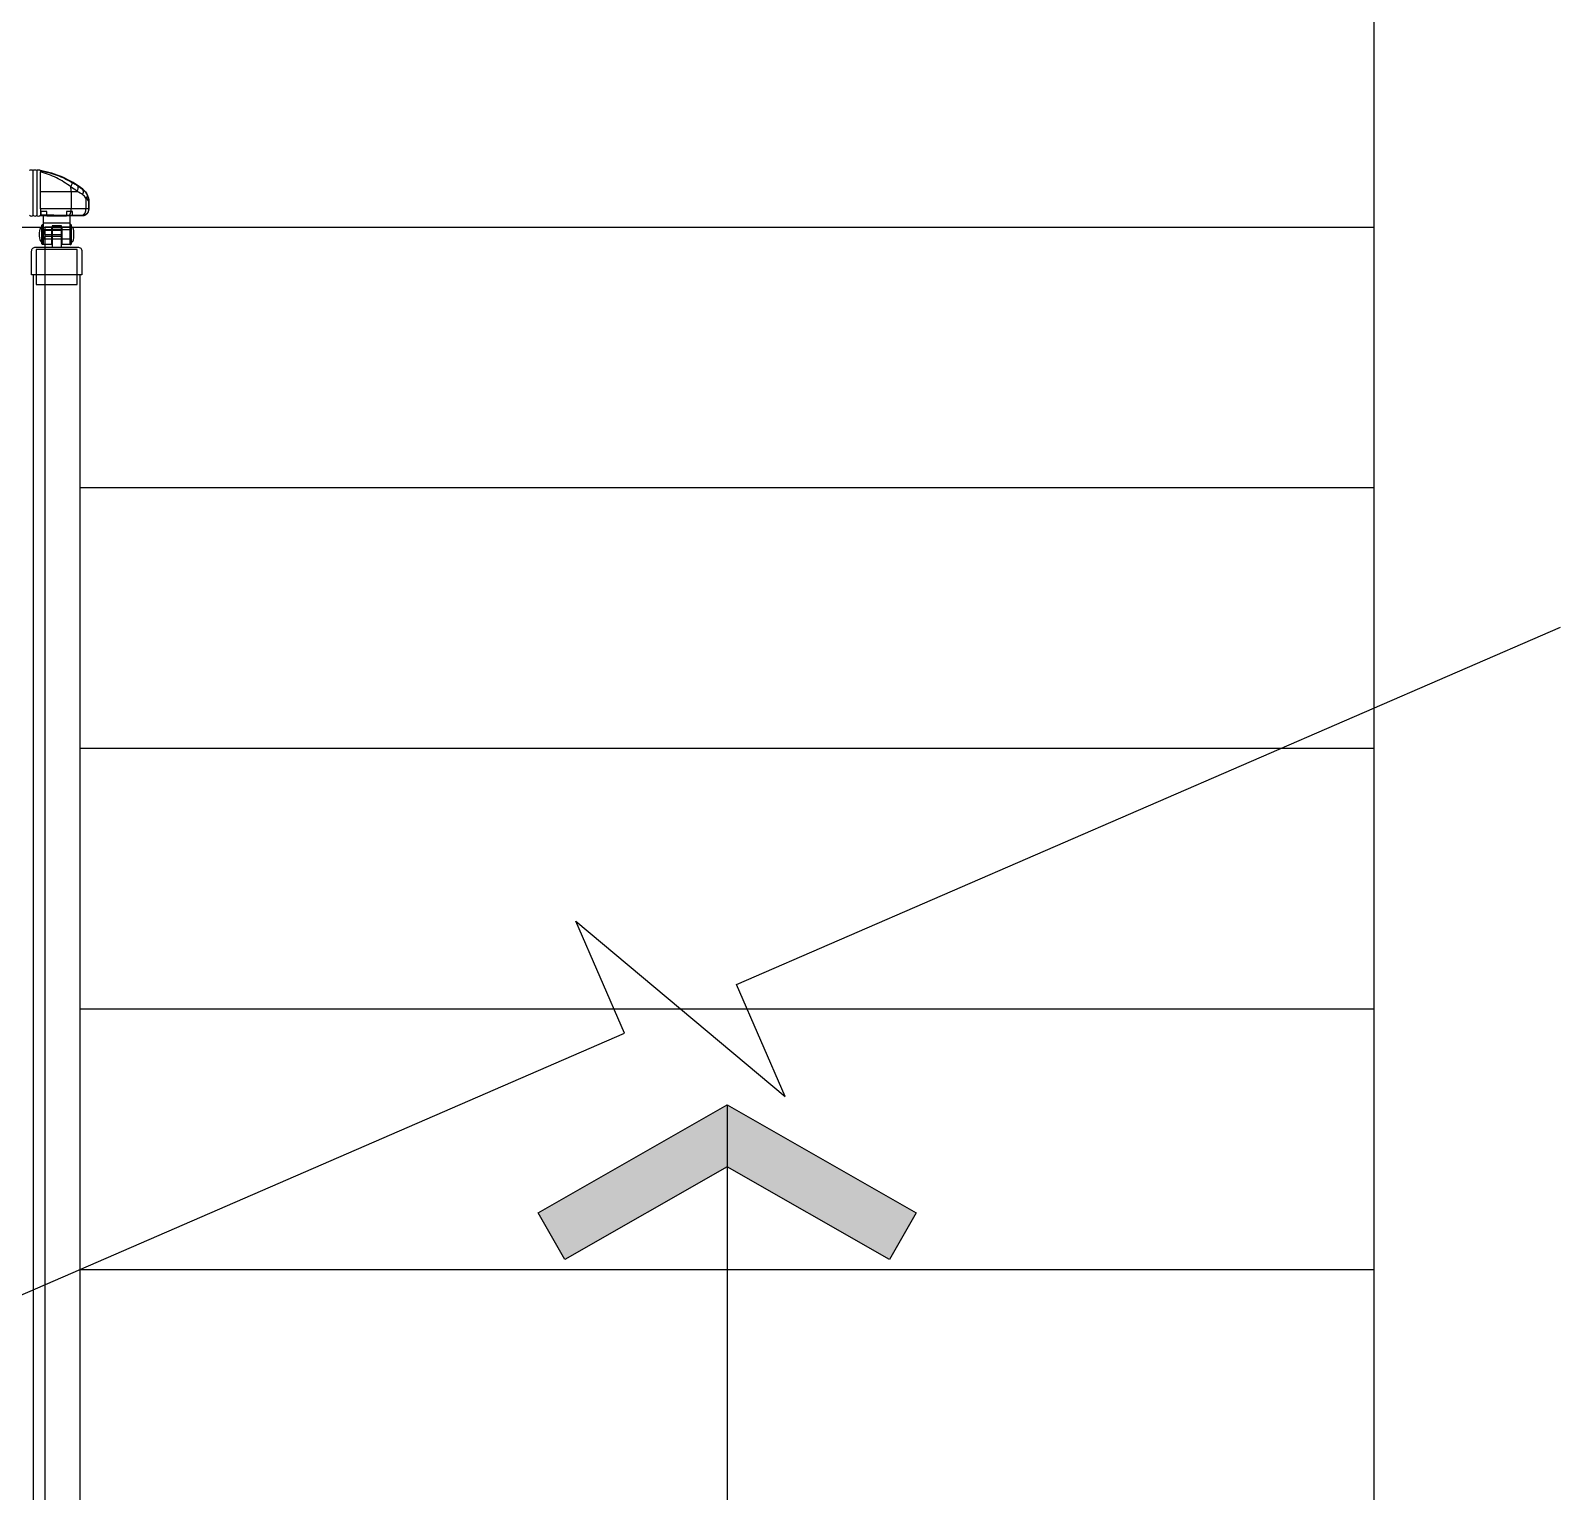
# Model space of a CAD drawing. Header units: millimetres. Extents: x -38475 to 94728, y -31127 to 90245.
# Drawn here: x 66332 to 67975, y -3143 to -1574 of the extents above; entities that cross this region are included whole.
import ezdxf

# ---------------------------------------------------------------- set-up
doc = ezdxf.new("R2010")
doc.units = ezdxf.units.MM
doc.layers.add('e-plan', color=9, linetype='Continuous')

# ---------------------------------------------------------------- blocks, each defined once
blk = doc.blocks.new('Xref-지하2층')
at = {"layer": 'e-plan', "linetype": 'Continuous'}
for p, q in [((69900.3, 10158.3), (69900.3, 10139.5)), ((69916.3, 10151), (69916.3, 10139.4)), ((69919.2, 10147.2), (69919.2, 10139.4)), ((69919.2, 10139.4), (69919.4, 10139.2)), ((69919.4, 10139.2), (69919.4, 10147.2)), ((69867.3, 10132.2), (69912.4, 10132.2)), ((69912.4, 10132.2), (69912.2, 10132.4)), ((68400, 10120), (71300, 10120)), ((69872.5, 7320), (69872.5, 10120)), ((69901.2, 10120), (69872.5, 10120)), ((69872.5, 7320), (69872.5, 10120)), ((69909.9, 9840), (71300, 9840)), ((69909.9, 9560), (71300, 9560)), ((69909.9, 9280), (70554.9, 9280))]:
    blk.add_line(p, q, dxfattribs=at)
at = {"layer": 'e-plan'}
for p, q in [((70554.9, 9280), (71300, 9280)), ((69909.9, 9000), (71300, 9000))]:
    blk.add_line(p, q, dxfattribs=at)
for points in [[(71300, 4050), (71300, 11600), (68400, 11600), (68400, 6100)], [(69584.6, 8858.8), (70494.8, 9253.9), (70442.5, 9374.3), (70667.4, 9185.7), (70615.1, 9306.1), (71500, 9690.2)], [(70604.9, 9176.9), (70604.9, 7600)], [(69909.9, 7371.5), (69909.9, 9000)], [(69859.9, 7371.5), (69859.9, 8978.3)]]:
    blk.add_lwpolyline(points, dxfattribs=at)
at = {"layer": 'e-plan', "linetype": 'Continuous'}
for points in [[(69870.4, 10132.5), (69870.4, 10101.5), (69879.7, 10101.5), (69879.7, 10119.5), (69890.2, 10119.5), (69890.2, 10101.5), (69899.4, 10101.5), (69899.4, 10132.5), (69901.9, 10132.5), (69901.9, 10136.5), (69895.4, 10136.5), (69895.4, 10131.5), (69884.9, 10131.5), (69874.4, 10131.5), (69874.4, 10136.5), (69867.9, 10136.5), (69867.9, 10132.5), (69870.4, 10132.5), (69867.9, 10132.5)], [(69899.4, 10124), (69870.4, 10124)], [(69870.4, 10101.2), (69870.4, 10122.8)], [(69899.4, 10101.2), (69899.4, 10122.8)], [(69879.7, 10117), (69870.4, 10117)], [(69879.7, 10107), (69870.4, 10107)], [(69889.9, 10119.5), (69889.9, 10121.3), (69879.9, 10121.3), (69879.9, 10119.5)], [(69879.9, 10119.5), (69879.9, 10098.5)], [(69889.9, 10117), (69879.9, 10117)], [(69889.9, 10107), (69879.9, 10107)], [(69889.9, 10098.5), (69889.9, 10119.5)], [(69899.4, 10117), (69890.2, 10117)], [(69899.4, 10107), (69890.2, 10107)], [(69906.9, 10068.5), (69906.9, 10095.9), (69862.9, 10095.9), (69862.9, 10068.5)], [(69911.9, 10068.5), (69857.9, 10068.5)], [(69859.9, 8978.3), (69859.9, 10068.5)], [(69862.9, 10068.5), (69862.9, 10058.4), (69906.9, 10058.4), (69906.9, 10068.5)], [(69909.9, 9000), (69909.9, 10068.5)]]:
    blk.add_lwpolyline(points, dxfattribs=at)
for points in [[(69870.4, 10101.2), (69870.2, 10101.2, -0.414214), (69868.9, 10102.5), (69868.9, 10121.5, -0.414214), (69870.2, 10122.8), (69870.4, 10122.8)], [(69899.4, 10101.2), (69899.6, 10101.2, 0.414214), (69900.9, 10102.5), (69900.9, 10121.5, 0.414214), (69899.6, 10122.8), (69899.4, 10122.8)], [(69868.9, 10103.8, -0.306902), (69867.7, 10104.6, -0.108318), (69866.4, 10112, -0.10812), (69867.7, 10119.4, -0.306686), (69868.9, 10120.2)], [(69890.4, 10117), (69890.4, 10116.4), (69872.7, 10116.4, 0.414214), (69871.4, 10115.1), (69871.4, 10113.3, 0.414214), (69872.7, 10112), (69890.4, 10112), (69890.4, 10109.7), (69872.7, 10109.7, 0.414214), (69871.4, 10108.4), (69871.4, 10107)], [(69900.9, 10103.8, 0.306902), (69902.1, 10104.6, 0.108318), (69903.4, 10112, 0.10812), (69902.1, 10119.4, 0.306686), (69900.9, 10120.2)], [(69857.9, 10068.5), (69857.9, 10094, -0.414214), (69862.4, 10098.5), (69907.4, 10098.5, -0.414214), (69911.9, 10094), (69911.9, 10068.5)]]:
    blk.add_lwpolyline(points, format="xyb", dxfattribs=at)
at = {"layer": 'e-plan'}
blk.add_lwpolyline([(70604.9, 9110.2), (70430.7, 9010.7), (70402, 9060.9), (70604.9, 9176.9), (70807.9, 9060.9), (70779.2, 9010.7)], close=True, dxfattribs=at)
at = {"layer": 'e-plan', "linetype": 'Continuous'}
for points in [[(69912.7, 10154.8, 0), (69912.8, 10154.9, 0), (69912.9, 10155, 0), (69912.9, 10155.2, 0), (69913, 10155.3, 0), (69913, 10155.5, 0), (69913.1, 10155.6, 0), (69913.1, 10155.8, 0), (69913.2, 10155.9, 0), (69913.2, 10156, 0), (69913.3, 10156.2, 0), (69913.3, 10156.3, 0), (69913.4, 10156.5, 0), (69913.4, 10156.6, 0), (69913.4, 10156.7, 0), (69913.4, 10156.9, 0), (69913.5, 10157, 0), (69913.5, 10157.1, 0), (69913.5, 10157.3, 0), (69913.5, 10157.4, 0), (69913.5, 10157.5, 0), (69913.6, 10157.7, 0), (69913.6, 10157.8, 0), (69913.6, 10157.9, 0), (69913.6, 10158, 0), (69913.6, 10158.2, 0), (69913.6, 10158.3, 0), (69913.6, 10158.4, 0), (69913.6, 10158.5, 0), (69913.5, 10158.6, 0), (69913.5, 10158.7, 0), (69913.5, 10158.9, 0), (69913.5, 10159, 0), (69913.5, 10159.1, 0), (69913.4, 10159.2, 0), (69913.4, 10159.3, 0), (69913.4, 10159.4, 0), (69913.3, 10159.5, 0), (69913.3, 10159.6, 0), (69913.3, 10159.6, 0), (69913.2, 10159.7, 0), (69913.2, 10159.8, 0), (69913.1, 10159.9, 0), (69913.1, 10160, 0), (69913, 10160.1, 0), (69913, 10160.1, 0), (69912.9, 10160.2, 0), (69912.8, 10160.3, 0), (69912.8, 10160.3, 0), (69912.7, 10160.4, 0)], [(69900.3, 10139.5, 0), (69899.6, 10139.5, 0), (69899, 10139.5, 0), (69898.3, 10139.5, 0), (69897.7, 10139.5, 0), (69897.1, 10139.5, 0), (69896.4, 10139.5, 0), (69895.8, 10139.5, 0), (69895.1, 10139.5, 0), (69894.5, 10139.5, 0), (69893.8, 10139.5, 0), (69893.2, 10139.5, 0), (69892.5, 10139.5, 0), (69891.9, 10139.5, 0), (69891.2, 10139.5, 0), (69890.6, 10139.5, 0), (69889.9, 10139.5, 0), (69889.3, 10139.5, 0), (69888.6, 10139.5, 0), (69888, 10139.5, 0), (69887.3, 10139.5, 0), (69886.7, 10139.5, 0), (69886, 10139.5, 0), (69885.4, 10139.5, 0), (69884.7, 10139.5, 0), (69884.1, 10139.5, 0), (69883.4, 10139.6, 0), (69882.7, 10139.6, 0), (69882.1, 10139.6, 0), (69881.4, 10139.6, 0), (69880.8, 10139.6, 0), (69880.1, 10139.6, 0), (69879.5, 10139.6, 0), (69878.8, 10139.6, 0), (69878.1, 10139.6, 0), (69877.5, 10139.6, 0), (69876.8, 10139.6, 0), (69876.1, 10139.6, 0), (69875.5, 10139.6, 0), (69874.8, 10139.6, 0), (69874.2, 10139.6, 0), (69873.5, 10139.6, 0), (69872.8, 10139.6, 0), (69872.2, 10139.6, 0), (69871.5, 10139.6, 0), (69870.8, 10139.6, 0), (69870.2, 10139.6, 0), (69869.5, 10139.6, 0), (69868.8, 10139.6, 0), (69868.2, 10139.6, 0)], [(69898.1, 10132.5, 0), (69898.1, 10132.5, 0), (69898.2, 10132.5, 0), (69898.3, 10132.5, 0), (69898.3, 10132.6, 0), (69898.4, 10132.6, 0), (69898.5, 10132.6, 0), (69898.5, 10132.7, 0), (69898.6, 10132.7, 0), (69898.7, 10132.8, 0), (69898.7, 10132.9, 0), (69898.8, 10132.9, 0), (69898.9, 10133, 0), (69898.9, 10133.1, 0), (69899, 10133.2, 0), (69899, 10133.3, 0), (69899.1, 10133.4, 0), (69899.2, 10133.5, 0), (69899.2, 10133.6, 0), (69899.3, 10133.7, 0), (69899.3, 10133.9, 0), (69899.4, 10134, 0), (69899.5, 10134.1, 0), (69899.5, 10134.3, 0), (69899.6, 10134.4, 0), (69899.6, 10134.6, 0), (69899.7, 10134.7, 0), (69899.7, 10134.9, 0), (69899.7, 10135.1, 0), (69899.8, 10135.2, 0), (69899.8, 10135.4, 0), (69899.9, 10135.6, 0), (69899.9, 10135.8, 0), (69899.9, 10136, 0), (69900, 10136.2, 0), (69900, 10136.3, 0), (69900, 10136.5, 0), (69900.1, 10136.7, 0), (69900.1, 10136.9, 0), (69900.1, 10137.2, 0), (69900.1, 10137.4, 0), (69900.2, 10137.6, 0), (69900.2, 10137.8, 0), (69900.2, 10138, 0), (69900.2, 10138.2, 0), (69900.2, 10138.4, 0), (69900.2, 10138.6, 0), (69900.2, 10138.9, 0), (69900.3, 10139.1, 0), (69900.3, 10139.3, 0)], [(69916.3, 10139.4, 0), (69916, 10139.4, 0), (69915.8, 10139.4, 0), (69915.5, 10139.4, 0), (69915.2, 10139.4, 0), (69915, 10139.4, 0), (69914.7, 10139.5, 0), (69914.4, 10139.5, 0), (69914.1, 10139.5, 0), (69913.8, 10139.5, 0), (69913.5, 10139.5, 0), (69913.2, 10139.5, 0), (69912.9, 10139.5, 0), (69912.6, 10139.5, 0), (69912.3, 10139.5, 0), (69912, 10139.5, 0), (69911.7, 10139.5, 0), (69911.4, 10139.5, 0), (69911.1, 10139.5, 0), (69910.8, 10139.5, 0), (69910.5, 10139.5, 0), (69910.2, 10139.5, 0), (69909.9, 10139.5, 0), (69909.5, 10139.5, 0), (69909.2, 10139.5, 0), (69908.9, 10139.5, 0), (69908.6, 10139.5, 0), (69908.2, 10139.5, 0), (69907.9, 10139.5, 0), (69907.6, 10139.5, 0), (69907.2, 10139.5, 0), (69906.9, 10139.5, 0), (69906.6, 10139.5, 0), (69906.2, 10139.5, 0), (69905.9, 10139.5, 0), (69905.6, 10139.5, 0), (69905.2, 10139.5, 0), (69904.9, 10139.5, 0), (69904.5, 10139.5, 0), (69904.2, 10139.5, 0), (69903.8, 10139.5, 0), (69903.5, 10139.5, 0), (69903.1, 10139.5, 0), (69902.8, 10139.5, 0), (69902.4, 10139.5, 0), (69902.1, 10139.5, 0), (69901.7, 10139.5, 0), (69901.3, 10139.5, 0), (69901, 10139.5, 0), (69900.6, 10139.5, 0)], [(69911.3, 10132.4, 0), (69911.5, 10132.4, 0), (69911.6, 10132.5, 0), (69911.8, 10132.5, 0), (69911.9, 10132.5, 0), (69912.1, 10132.5, 0), (69912.2, 10132.6, 0), (69912.4, 10132.6, 0), (69912.5, 10132.7, 0), (69912.7, 10132.7, 0), (69912.8, 10132.8, 0), (69913, 10132.9, 0), (69913.1, 10132.9, 0), (69913.3, 10133, 0), (69913.4, 10133.1, 0), (69913.6, 10133.2, 0), (69913.7, 10133.3, 0), (69913.8, 10133.4, 0), (69914, 10133.5, 0), (69914.1, 10133.7, 0), (69914.2, 10133.8, 0), (69914.4, 10133.9, 0), (69914.5, 10134.1, 0), (69914.6, 10134.2, 0), (69914.7, 10134.4, 0), (69914.8, 10134.5, 0), (69914.9, 10134.7, 0), (69915.1, 10134.8, 0), (69915.2, 10135, 0), (69915.3, 10135.2, 0), (69915.3, 10135.3, 0), (69915.4, 10135.5, 0), (69915.5, 10135.7, 0), (69915.6, 10135.9, 0), (69915.7, 10136.1, 0), (69915.8, 10136.3, 0), (69915.8, 10136.5, 0), (69915.9, 10136.7, 0), (69916, 10136.9, 0), (69916, 10137.1, 0), (69916.1, 10137.3, 0), (69916.1, 10137.5, 0), (69916.2, 10137.7, 0), (69916.2, 10137.9, 0), (69916.2, 10138.1, 0), (69916.3, 10138.3, 0), (69916.3, 10138.6, 0), (69916.3, 10138.8, 0), (69916.3, 10139, 0), (69916.3, 10139.2, 0)], [(69912.4, 10132.2, 0), (69912.6, 10132.2, 0), (69912.8, 10132.2, 0), (69913, 10132.2, 0), (69913.2, 10132.3, 0), (69913.5, 10132.3, 0), (69913.7, 10132.3, 0), (69913.9, 10132.4, 0), (69914.1, 10132.4, 0), (69914.3, 10132.5, 0), (69914.5, 10132.5, 0), (69914.7, 10132.6, 0), (69914.9, 10132.7, 0), (69915.2, 10132.8, 0), (69915.4, 10132.9, 0), (69915.5, 10133, 0), (69915.7, 10133.1, 0), (69915.9, 10133.2, 0), (69916.1, 10133.3, 0), (69916.3, 10133.4, 0), (69916.5, 10133.5, 0), (69916.7, 10133.7, 0), (69916.8, 10133.8, 0), (69917, 10134, 0), (69917.2, 10134.1, 0), (69917.3, 10134.3, 0), (69917.5, 10134.4, 0), (69917.6, 10134.6, 0), (69917.8, 10134.7, 0), (69917.9, 10134.9, 0), (69918, 10135.1, 0), (69918.2, 10135.3, 0), (69918.3, 10135.5, 0), (69918.4, 10135.6, 0), (69918.5, 10135.8, 0), (69918.6, 10136, 0), (69918.7, 10136.2, 0), (69918.8, 10136.4, 0), (69918.9, 10136.6, 0), (69919, 10136.8, 0), (69919, 10137, 0), (69919.1, 10137.3, 0), (69919.2, 10137.5, 0), (69919.2, 10137.7, 0), (69919.2, 10137.9, 0), (69919.3, 10138.1, 0), (69919.3, 10138.3, 0), (69919.3, 10138.5, 0), (69919.4, 10138.8, 0), (69919.4, 10139, 0)], [(69916.3, 10151, 0), (69916.4, 10151.1, 0), (69916.5, 10151.1, 0), (69916.5, 10151.2, 0), (69916.6, 10151.3, 0), (69916.7, 10151.3, 0), (69916.7, 10151.4, 0), (69916.8, 10151.4, 0), (69916.8, 10151.5, 0), (69916.9, 10151.6, 0), (69917, 10151.6, 0), (69917, 10151.7, 0), (69917.1, 10151.8, 0), (69917.1, 10151.8, 0), (69917.2, 10151.9, 0), (69917.2, 10151.9, 0), (69917.3, 10152, 0), (69917.3, 10152.1, 0), (69917.4, 10152.1, 0), (69917.4, 10152.2, 0), (69917.4, 10152.3, 0), (69917.5, 10152.3, 0), (69917.5, 10152.4, 0), (69917.5, 10152.4, 0), (69917.6, 10152.5, 0), (69917.6, 10152.6, 0), (69917.6, 10152.6, 0), (69917.7, 10152.7, 0), (69917.7, 10152.7, 0), (69917.7, 10152.8, 0), (69917.7, 10152.8, 0), (69917.8, 10152.9, 0), (69917.8, 10153, 0), (69917.8, 10153, 0), (69917.8, 10153.1, 0), (69917.8, 10153.1, 0), (69917.8, 10153.2, 0), (69917.8, 10153.2, 0), (69917.8, 10153.3, 0), (69917.8, 10153.3, 0), (69917.9, 10153.4, 0), (69917.9, 10153.4, 0), (69917.9, 10153.5, 0), (69917.8, 10153.5, 0), (69917.8, 10153.6, 0), (69917.8, 10153.6, 0), (69917.8, 10153.7, 0), (69917.8, 10153.7, 0), (69917.8, 10153.8, 0), (69917.8, 10153.8, 0)], [(69919.2, 10139.4, 0), (69919.2, 10139.4, 0), (69919.1, 10139.4, 0), (69919.1, 10139.4, 0), (69919.1, 10139.4, 0), (69919.1, 10139.4, 0), (69919.1, 10139.4, 0), (69919.1, 10139.4, 0), (69919.1, 10139.4, 0), (69919, 10139.4, 0), (69919, 10139.4, 0), (69919, 10139.4, 0), (69919, 10139.4, 0), (69918.9, 10139.4, 0), (69918.9, 10139.4, 0), (69918.9, 10139.4, 0), (69918.8, 10139.4, 0), (69918.8, 10139.4, 0), (69918.8, 10139.4, 0), (69918.7, 10139.4, 0), (69918.7, 10139.4, 0), (69918.6, 10139.4, 0), (69918.6, 10139.4, 0), (69918.5, 10139.4, 0), (69918.5, 10139.4, 0), (69918.4, 10139.4, 0), (69918.3, 10139.4, 0), (69918.3, 10139.4, 0), (69918.2, 10139.4, 0), (69918.2, 10139.4, 0), (69918.1, 10139.4, 0), (69918, 10139.4, 0), (69917.9, 10139.4, 0), (69917.9, 10139.4, 0), (69917.8, 10139.4, 0), (69917.7, 10139.4, 0), (69917.6, 10139.4, 0), (69917.6, 10139.4, 0), (69917.5, 10139.4, 0), (69917.4, 10139.4, 0), (69917.3, 10139.4, 0), (69917.2, 10139.4, 0), (69917.1, 10139.4, 0), (69917, 10139.4, 0), (69916.9, 10139.4, 0), (69916.8, 10139.4, 0), (69916.7, 10139.4, 0), (69916.6, 10139.4, 0), (69916.5, 10139.4, 0), (69916.4, 10139.4, 0)], [(69898.1, 10132.5, 0), (69897.5, 10132.5, 0), (69896.9, 10132.5, 0), (69896.3, 10132.5, 0), (69895.7, 10132.5, 0), (69895, 10132.5, 0), (69894.4, 10132.5, 0), (69893.8, 10132.5, 0), (69893.2, 10132.5, 0), (69892.6, 10132.5, 0), (69892, 10132.5, 0), (69891.4, 10132.5, 0), (69890.8, 10132.5, 0), (69890.2, 10132.5, 0), (69889.6, 10132.5, 0), (69889, 10132.5, 0), (69888.4, 10132.5, 0), (69887.8, 10132.5, 0), (69887.2, 10132.5, 0), (69886.5, 10132.5, 0), (69885.9, 10132.5, 0), (69885.3, 10132.5, 0), (69884.7, 10132.5, 0), (69884.1, 10132.5, 0), (69883.5, 10132.5, 0), (69882.9, 10132.5, 0), (69882.2, 10132.5, 0), (69881.6, 10132.6, 0), (69881, 10132.6, 0), (69880.4, 10132.6, 0), (69879.8, 10132.6, 0), (69879.2, 10132.6, 0), (69878.5, 10132.6, 0), (69877.9, 10132.6, 0), (69877.3, 10132.6, 0), (69876.7, 10132.6, 0), (69876.1, 10132.6, 0), (69875.4, 10132.6, 0), (69874.8, 10132.6, 0), (69874.2, 10132.6, 0), (69873.6, 10132.6, 0), (69872.9, 10132.6, 0), (69872.3, 10132.6, 0), (69871.7, 10132.6, 0), (69871.1, 10132.6, 0), (69870.4, 10132.6, 0), (69869.8, 10132.6, 0), (69869.2, 10132.6, 0), (69868.6, 10132.6, 0), (69867.9, 10132.6, 0)], [(69911.3, 10132.4, 0), (69911.1, 10132.4, 0), (69910.9, 10132.4, 0), (69910.6, 10132.4, 0), (69910.4, 10132.4, 0), (69910.2, 10132.4, 0), (69909.9, 10132.5, 0), (69909.7, 10132.5, 0), (69909.5, 10132.5, 0), (69909.2, 10132.5, 0), (69909, 10132.5, 0), (69908.8, 10132.5, 0), (69908.5, 10132.5, 0), (69908.3, 10132.5, 0), (69908, 10132.5, 0), (69907.8, 10132.5, 0), (69907.5, 10132.5, 0), (69907.3, 10132.5, 0), (69907, 10132.5, 0), (69906.8, 10132.5, 0), (69906.5, 10132.5, 0), (69906.2, 10132.5, 0), (69906, 10132.5, 0), (69905.7, 10132.5, 0), (69905.4, 10132.5, 0), (69905.2, 10132.5, 0), (69904.9, 10132.5, 0), (69904.6, 10132.5, 0), (69904.4, 10132.5, 0), (69904.1, 10132.5, 0), (69903.8, 10132.5, 0), (69903.5, 10132.5, 0), (69903.3, 10132.5, 0), (69903, 10132.5, 0), (69902.7, 10132.5, 0), (69902.4, 10132.5, 0), (69902.1, 10132.5, 0), (69901.9, 10132.5, 0), (69901.6, 10132.5, 0), (69901.3, 10132.5, 0), (69901, 10132.5, 0), (69900.7, 10132.5, 0), (69900.4, 10132.5, 0), (69900.1, 10132.5, 0), (69899.8, 10132.5, 0), (69899.5, 10132.5, 0), (69899.2, 10132.5, 0), (69898.9, 10132.5, 0), (69898.6, 10132.5, 0), (69898.4, 10132.5, 0)], [(69912.2, 10132.4, 0), (69912.2, 10132.4, 0), (69912.2, 10132.4, 0), (69912.1, 10132.4, 0), (69912.1, 10132.4, 0), (69912.1, 10132.4, 0), (69912.1, 10132.4, 0), (69912.1, 10132.4, 0), (69912.1, 10132.4, 0), (69912.1, 10132.4, 0), (69912.1, 10132.4, 0), (69912.1, 10132.4, 0), (69912.1, 10132.4, 0), (69912.1, 10132.4, 0), (69912.1, 10132.4, 0), (69912.1, 10132.4, 0), (69912.1, 10132.4, 0), (69912, 10132.4, 0), (69912, 10132.4, 0), (69912, 10132.4, 0), (69912, 10132.4, 0), (69912, 10132.4, 0), (69912, 10132.4, 0), (69912, 10132.4, 0), (69911.9, 10132.4, 0), (69911.9, 10132.4, 0), (69911.9, 10132.4, 0), (69911.9, 10132.4, 0), (69911.9, 10132.4, 0), (69911.9, 10132.4, 0), (69911.8, 10132.4, 0), (69911.8, 10132.4, 0), (69911.8, 10132.4, 0), (69911.8, 10132.4, 0), (69911.7, 10132.4, 0), (69911.7, 10132.4, 0), (69911.7, 10132.4, 0), (69911.7, 10132.4, 0), (69911.6, 10132.4, 0), (69911.6, 10132.4, 0), (69911.6, 10132.4, 0), (69911.6, 10132.4, 0), (69911.5, 10132.4, 0), (69911.5, 10132.4, 0), (69911.5, 10132.4, 0), (69911.5, 10132.4, 0), (69911.4, 10132.4, 0), (69911.4, 10132.4, 0), (69911.4, 10132.4, 0), (69911.3, 10132.4, 0)]]:
    blk.add_polyline3d(points, dxfattribs=at)
blk.add_arc((69849.9, 10079.6), 102.6, 52.1807, 80.2103, dxfattribs=at)
at = {"layer": 'e-plan', "linetype": 'Continuous', "extrusion": (-1e-16, 2.22045e-32, -1)}
for centre, radius, start, end in [((-69902.4, 10147.2), 17, 127.8193, 180), ((-69857.6, 10134.2), 2.75, 225.2805, 314.7195), ((-69861.5, 10134.2), 2.75, 225.2805, 314.7195), ((-69865.4, 10134.2), 2.75, 225.2805, 314.7195)]:
    blk.add_arc(centre, radius, start, end, dxfattribs=at)
at = {"layer": 'e-plan', "linetype": 'Continuous', "extrusion": (0.008726, -0.008726, -0.999924)}
blk.add_arc((-69909.7, 10144.1, 520.9), 7, 180, 269.9956, dxfattribs=at)
at = {"layer": 'e-plan', "linetype": 'Continuous'}
for points, knots in [([(69855.7, 10180.7), (69855.9, 10181), (69856.2, 10181.1), (69856.4, 10181.3), (69856.7, 10181.4), (69857, 10181.5), (69857.3, 10181.5), (69857.6, 10181.6), (69857.9, 10181.5), (69858.2, 10181.5), (69858.5, 10181.4), (69858.8, 10181.3), (69859.1, 10181.1), (69859.3, 10181), (69859.4, 10180.9), (69859.5, 10180.7)], [0, 0, 0, 0, 0.216293, 0.216293, 0.216293, 0.432586, 0.432586, 0.432586, 0.648879, 0.648879, 0.648879, 0.865171, 0.865171, 0.865171, 1, 1, 1, 1]), ([(69859.5, 10180.7), (69859.8, 10181), (69860, 10181.1), (69860.3, 10181.3), (69860.6, 10181.4), (69860.9, 10181.5), (69861.2, 10181.5), (69861.5, 10181.6), (69861.8, 10181.5), (69862.1, 10181.5), (69862.4, 10181.4), (69862.7, 10181.3), (69863, 10181.1), (69863.1, 10181), (69863.3, 10180.9), (69863.4, 10180.7)], [0, 0, 0, 0, 0.216293, 0.216293, 0.216293, 0.432586, 0.432586, 0.432586, 0.648879, 0.648879, 0.648879, 0.865171, 0.865171, 0.865171, 1, 1, 1, 1]), ([(69859.5, 10132.2), (69859.5, 10132.3), (69859.5, 10132.4), (69859.5, 10132.5), (69859.5, 10132.5), (69859.5, 10132.5), (69859.5, 10133.4), (69859.5, 10136.3), (69859.5, 10139), (69859.5, 10141.8), (69859.5, 10146.8), (69859.5, 10152.4), (69859.5, 10158), (69859.5, 10163.6), (69859.5, 10170.4), (69859.5, 10175.4), (69859.5, 10178.1), (69859.5, 10179.1), (69859.5, 10179.8), (69859.5, 10180.3), (69859.5, 10180.5), (69859.5, 10180.5), (69859.5, 10180.5), (69859.5, 10180.5), (69859.5, 10180.6), (69859.5, 10180.7), (69859.5, 10180.7)], [0, 0, 0, 0, 0.25, 0.28125, 0.296875, 0.3125, 0.34375, 0.375, 0.390625, 0.40625, 0.4375, 0.5, 0.53125, 0.5625, 0.625, 0.6875, 0.703125, 0.71875, 0.726563, 0.734375, 0.75, 0.765625, 0.78125, 0.8125, 0.875, 1, 1, 1, 1]), ([(69863.4, 10180.7), (69863.6, 10181), (69863.9, 10181.1), (69864.2, 10181.3), (69864.4, 10181.4), (69864.8, 10181.5), (69865.1, 10181.5), (69865.4, 10181.6), (69865.7, 10181.5), (69866, 10181.5), (69866.3, 10181.4), (69866.6, 10181.3), (69866.8, 10181.1), (69867, 10181), (69867.2, 10180.9), (69867.3, 10180.7)], [0, 0, 0, 0, 0.213706, 0.213706, 0.213706, 0.427411, 0.427411, 0.427411, 0.641117, 0.641117, 0.641117, 0.854822, 0.854822, 0.854822, 1, 1, 1, 1]), ([(69863.4, 10180.7), (69863.4, 10180.7), (69863.4, 10180.6), (69863.4, 10180.5), (69863.4, 10180.5), (69863.4, 10180.5), (69863.4, 10180.5), (69863.4, 10180.3), (69863.4, 10179.8), (69863.4, 10179.1), (69863.4, 10178.1), (69863.4, 10175.4), (69863.4, 10170.4), (69863.4, 10163.6), (69863.4, 10158), (69863.4, 10152.4), (69863.4, 10146.8), (69863.4, 10141.8), (69863.4, 10139), (69863.4, 10136.3), (69863.4, 10133.4), (69863.4, 10132.5), (69863.4, 10132.5), (69863.4, 10132.5), (69863.4, 10132.4), (69863.4, 10132.3), (69863.4, 10132.2)], [0, 0, 0, 0, 0.125, 0.1875, 0.21875, 0.234375, 0.25, 0.265625, 0.273438, 0.28125, 0.296875, 0.3125, 0.375, 0.4375, 0.46875, 0.5, 0.5625, 0.59375, 0.609375, 0.625, 0.65625, 0.6875, 0.703125, 0.71875, 0.75, 1, 1, 1, 1]), ([(69867.3, 10180.4), (69867.4, 10180.4), (69867.3, 10180.4), (69867.3, 10180.5), (69867.3, 10180.5), (69867.3, 10180.5), (69867.3, 10180.5), (69867.3, 10180.6), (69867.3, 10180.7), (69867.3, 10180.7)], [0, 0, 0, 0, 0.125, 0.125, 0.25, 0.25, 0.5, 0.5, 1, 1, 1, 1]), ([(69867.3, 10180.4), (69867.3, 10180.4), (69867.3, 10180.3), (69867.4, 10179.9), (69867.4, 10179.6), (69867.4, 10179.2)], [0, 0, 0, 0, 0.5, 0.5, 1, 1, 1, 1]), ([(69867.3, 10180.4), (69873.3, 10179.4), (69879.2, 10177.8), (69890.8, 10173.6), (69896.3, 10171), (69901.5, 10167.9)], [0, 0, 0, 0, 0.5, 0.5, 1, 1, 1, 1]), ([(69867.5, 10158.3), (69867.4, 10162.4), (69867.5, 10166.5), (69867.5, 10172), (69867.4, 10173.7), (69867.4, 10176.7), (69867.5, 10178), (69867.4, 10179.2)], [0, 0, 0, 0, 0.5, 0.5, 0.75, 0.75, 1, 1, 1, 1]), ([(69900.1, 10163.1), (69897.7, 10164.9), (69895.1, 10166.7), (69889.9, 10170), (69887.2, 10171.5), (69879, 10175.6), (69873.3, 10177.7), (69867.4, 10179.2)], [0, 0, 0, 0, 0.25, 0.25, 0.5, 0.5, 1, 1, 1, 1]), ([(69867.5, 10139.6), (69867.6, 10141.1), (69867.5, 10142.7), (69867.5, 10145.8), (69867.5, 10147.4), (69867.5, 10150.5), (69867.5, 10152), (69867.5, 10155.1), (69867.5, 10156.7), (69867.5, 10158.3)], [0, 0, 0, 0, 0.25, 0.25, 0.5, 0.5, 0.75, 0.75, 1, 1, 1, 1]), ([(69900.1, 10163.1), (69900.7, 10164.3), (69901.2, 10165.5), (69901.7, 10167.2), (69901.7, 10167.8), (69901.5, 10167.9)], [0, 0, 0, 0, 0.5, 0.5, 1, 1, 1, 1]), ([(69906.8, 10158.3), (69907.5, 10159.6), (69907.9, 10160.9), (69908.2, 10163.1), (69907.9, 10163.8), (69907.4, 10164.2)], [0, 0, 0, 0, 0.5, 0.5, 1, 1, 1, 1]), ([(69867.5, 10139.6), (69867.4, 10137.7), (69867.5, 10135.9), (69867.4, 10133.4), (69867.2, 10132.6), (69867.3, 10132.6)], [0, 0, 0, 0, 0.5, 0.5, 1, 1, 1, 1]), ([(69867.3, 10132.2), (69867.3, 10132.3), (69867.3, 10132.3), (69867.3, 10132.4), (69867.3, 10132.4), (69867.3, 10132.5), (69867.3, 10132.5), (69867.3, 10132.5), (69867.3, 10132.5), (69867.3, 10132.6), (69867.4, 10132.6), (69867.3, 10132.6)], [0, 0, 0, 0, 0.5, 0.5, 0.75, 0.75, 0.875, 0.875, 0.9375, 0.9375, 1, 1, 1, 1])]:
    blk.add_open_spline(points, degree=3, knots=knots, dxfattribs=at)
for points in [[(69867.5, 10158.3), (69878.6, 10158.3), (69889.6, 10158.3), (69900.3, 10158.3)], [(69900.3, 10158.3), (69900.3, 10159.8), (69900.2, 10161.5), (69900.1, 10163.1)], [(69906.8, 10158.3), (69904.7, 10159.9), (69902.5, 10161.5), (69900.1, 10163.1)], [(69900.3, 10158.3), (69902.5, 10158.3), (69904.7, 10158.3), (69906.8, 10158.3)], [(69901.5, 10167.9), (69903.6, 10166.7), (69905.5, 10165.5), (69907.4, 10164.2)], [(69912.7, 10154.8), (69910.9, 10155.9), (69908.9, 10157.1), (69906.8, 10158.3)], [(69907.4, 10164.2), (69909.2, 10163), (69911, 10161.7), (69912.6, 10160.4)], [(69912.8, 10160.6), (69912.7, 10160.6), (69912.7, 10160.5), (69912.6, 10160.4)], [(69912.6, 10160.4), (69914.9, 10158.7), (69916.6, 10156.5), (69917.8, 10153.8)], [(69916.3, 10151), (69915.4, 10152.7), (69914.2, 10153.8), (69912.7, 10154.8)], [(69919.2, 10147.2), (69919.1, 10148.5), (69918.1, 10149.8), (69916.3, 10151)], [(69917.8, 10153.8), (69918.7, 10151.7), (69919.1, 10149.5), (69919.2, 10147.2)], [(69919.4, 10147.2), (69919.3, 10147.2), (69919.2, 10147.2), (69919.2, 10147.2)]]:
    blk.add_open_spline(points, degree=3, dxfattribs=at)
at = {"layer": 'e-plan'}
for points in [[(70604.9, 9110.2), (70604.9, 9176.9), (70430.7, 9010.7), (70402, 9060.9)], [(70779.2, 9010.7), (70807.9, 9060.9), (70604.9, 9110.2), (70604.9, 9176.9)]]:
    blk.add_solid(points, dxfattribs=at)
blk = doc.blocks.new('A$C61602750')
at = {"layer": 'e-plan'}
blk.add_blockref('Xref-지하2층', (-3525, -11905), dxfattribs=at)

msp = doc.modelspace()

# ---------------------------------------------------------------- block references
at = {"layer": 'e-plan'}
msp.add_blockref('A$C61602750', (0, 0), dxfattribs=at)

doc.saveas('drawing.dxf')
